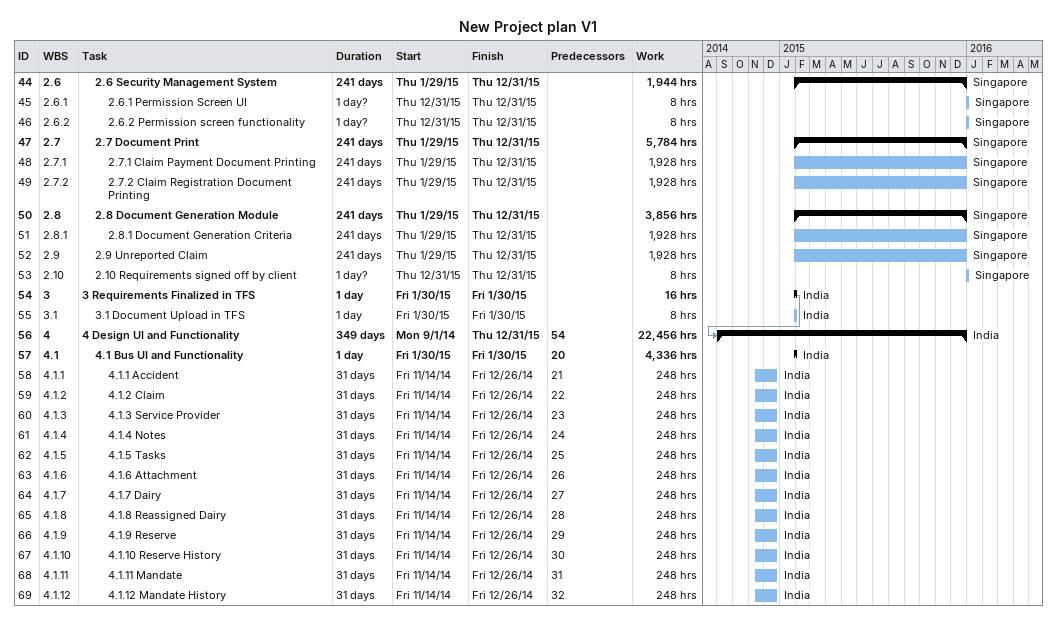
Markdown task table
New Project plan V1

| ID | WBS | Task | Duration | Start | Finish | Predecessors | Resources | Work (h) |
|---|---|---|---|---|---|---|---|---|
| 44 | 2.6 | **2.6 Security Management System** | 241d | 2015-01-29 | 2015-12-31 |  | Singapore | 1944 |
| 45 | 2.6.1 | 2.6.1 Permission Screen UI | 1d? | 2015-12-31 | 2015-12-31 |  | Singapore | 8 |
| 46 | 2.6.2 | 2.6.2 Permission screen functionality | 1d? | 2015-12-31 | 2015-12-31 |  | Singapore | 8 |
| 47 | 2.7 | **2.7 Document Print** | 241d | 2015-01-29 | 2015-12-31 |  | Singapore | 5784 |
| 48 | 2.7.1 | 2.7.1 Claim Payment Document Printing | 241d | 2015-01-29 | 2015-12-31 |  | Singapore | 1928 |
| 49 | 2.7.2 | 2.7.2 Claim Registration Document Printing | 241d | 2015-01-29 | 2015-12-31 |  | Singapore | 1928 |
| 50 | 2.8 | **2.8 Document Generation Module** | 241d | 2015-01-29 | 2015-12-31 |  | Singapore | 3856 |
| 51 | 2.8.1 | 2.8.1 Document Generation Criteria | 241d | 2015-01-29 | 2015-12-31 |  | Singapore | 1928 |
| 52 | 2.9 | 2.9 Unreported Claim | 241d | 2015-01-29 | 2015-12-31 |  | Singapore | 1928 |
| 53 | 2.10 | 2.10 Requirements signed off by client | 1d? | 2015-12-31 | 2015-12-31 |  | Singapore | 8 |
| 54 | 3 | **3 Requirements Finalized in TFS** | 1d | 2015-01-30 | 2015-01-30 |  | India | 16 |
| 55 | 3.1 | 3.1 Document Upload in TFS | 1d | 2015-01-30 | 2015-01-30 |  | India | 8 |
| 56 | 4 | **4 Design UI and Functionality** | 349d | 2014-09-01 | 2015-12-31 | 54 | India | 22456 |
| 57 | 4.1 | **4.1 Bus UI and Functionality** | 1d | 2015-01-30 | 2015-01-30 | 20 | India | 4336 |
| 58 | 4.1.1 | 4.1.1 Accident | 31d | 2014-11-14 | 2014-12-26 | 21 | India | 248 |
| 59 | 4.1.2 | 4.1.2 Claim | 31d | 2014-11-14 | 2014-12-26 | 22 | India | 248 |
| 60 | 4.1.3 | 4.1.3 Service Provider | 31d | 2014-11-14 | 2014-12-26 | 23 | India | 248 |
| 61 | 4.1.4 | 4.1.4 Notes | 31d | 2014-11-14 | 2014-12-26 | 24 | India | 248 |
| 62 | 4.1.5 | 4.1.5 Tasks | 31d | 2014-11-14 | 2014-12-26 | 25 | India | 248 |
| 63 | 4.1.6 | 4.1.6 Attachment | 31d | 2014-11-14 | 2014-12-26 | 26 | India | 248 |
| 64 | 4.1.7 | 4.1.7 Dairy | 31d | 2014-11-14 | 2014-12-26 | 27 | India | 248 |
| 65 | 4.1.8 | 4.1.8 Reassigned Dairy | 31d | 2014-11-14 | 2014-12-26 | 28 | India | 248 |
| 66 | 4.1.9 | 4.1.9 Reserve | 31d | 2014-11-14 | 2014-12-26 | 29 | India | 248 |
| 67 | 4.1.10 | 4.1.10 Reserve History | 31d | 2014-11-14 | 2014-12-26 | 30 | India | 248 |
| 68 | 4.1.11 | 4.1.11 Mandate | 31d | 2014-11-14 | 2014-12-26 | 31 | India | 248 |
| 69 | 4.1.12 | 4.1.12 Mandate History | 31d | 2014-11-14 | 2014-12-26 | 32 | India | 248 |
